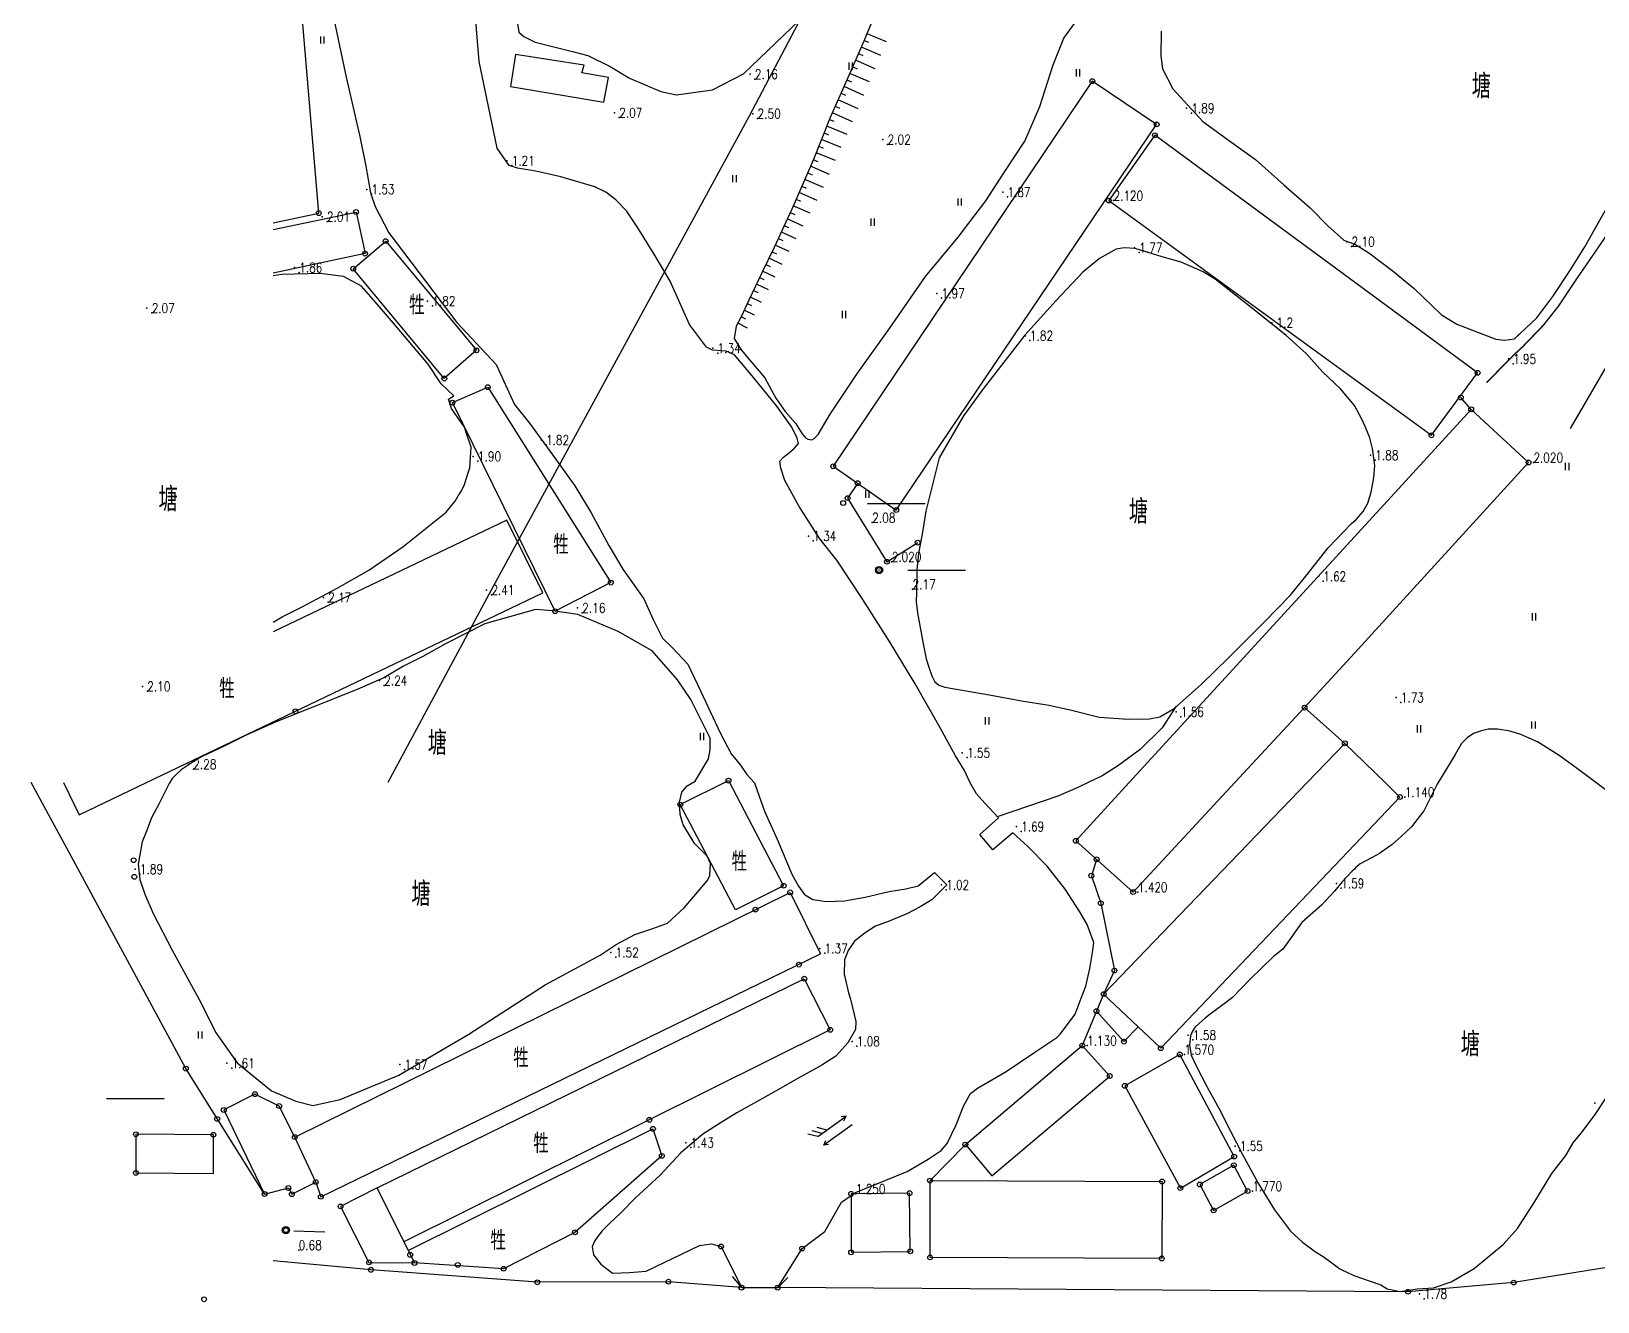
# Model space of a CAD drawing. Extents: x 500064 to 501389, y 2542464 to 2545400.
# Drawn here: x 500612.2 to 500775.3, y 2545145.9 to 2545278.2 of the extents above; entities that cross this region are included whole.
import ezdxf
from ezdxf.enums import TextEntityAlignment as Align

# ---------------------------------------------------------------- set-up
doc = ezdxf.new("R2010")
doc.units = 0
doc.header["$LTSCALE"] = 0.5
doc.layers.get('0').update_dxf_attribs({"linetype": 'CONTINUOUS', "lineweight": 5})
doc.layers.add('地形图', color=8, linetype='CONTINUOUS')
doc.styles.add('HZ', font='romans.shx', dxfattribs={"width": 0.8, "bigfont": 'hztxt.shx'})

# ---------------------------------------------------------------- blocks, each defined once
blk = doc.blocks.new('VE')
for p, q in [((-0.0004, 0.0015), (-0.0004, 0)), ((0, 0), (0, 0)), ((0.0004, 0), (0.0004, 0.0015))]:
    blk.add_line(p, q)
blk = doc.blocks.new('HN')
for p, q in [((0.00001, 0.00107), (0.00726, 0.00107)), ((0.00326, 0.00107), (0.00326, 0.00107)), ((0.00636, 0.00157), (0.00726, 0.00107)), ((0.00726, 0.00107), (0.00636, 0.00057)), ((0.00089, -0.00059), (-0.00001, -0.00109)), ((0.00724, -0.00109), (-0.00001, -0.00109)), ((-0.00001, -0.00109), (0.00089, -0.00159)), ((0.00489, -0.00107), (0.00628, -0.00269)), ((0.00611, -0.00109), (0.00751, -0.00271)), ((0.00722, -0.00111), (0.00862, -0.00273))]:
    blk.add_line(p, q)
blk = doc.blocks.new('A501')
for radius in [0.00075, 0.000014]:
    blk.add_circle((0, 0), radius)
blk = doc.blocks.new('TA')
at = {"style": 'HZ', "width": 0.8}
blk.add_text('塘', height=0.005, dxfattribs=at).set_placement((-0.00014, -0.00226), align=Align.CENTER)
blk = doc.blocks.new('SE')
at = {"style": 'HZ', "width": 0.8}
blk.add_text('牲', height=0.004, dxfattribs=at).set_placement((-0.00166, -0.00138))

msp = doc.modelspace()

# ---------------------------------------------------------------- linework, layer by layer
at = {"layer": '地形图', "linetype": 'Continuous'}
for p, q in [((500701.29, 2545277.13), (500699.25, 2545277.98)), ((500698.36, 2545275.91), (500698.82, 2545275.71)), ((500700.69, 2545275.71), (500698.66, 2545276.59)), ((500698.96, 2545277.28), (500699.42, 2545277.09)), ((500697.76, 2545274.53), (500698.22, 2545274.33)), ((500700.1, 2545274.33), (500698.06, 2545275.22)), ((500697.16, 2545273.16), (500697.62, 2545272.96)), ((500699.51, 2545272.95), (500697.46, 2545273.85)), ((500698.34, 2545270.17), (500696.25, 2545271.1)), ((500696.55, 2545271.79), (500697.01, 2545271.58)), ((500698.92, 2545271.55), (500696.86, 2545272.47)), ((500697.74, 2545268.8), (500695.64, 2545269.73)), ((500695.94, 2545270.42), (500696.4, 2545270.21)), ((500697.17, 2545267.5), (500695.06, 2545268.35)), ((500695.34, 2545269.04), (500695.81, 2545268.86)), ((500694.23, 2545266.26), (500694.69, 2545266.07)), ((500696.56, 2545266.13), (500694.51, 2545266.95)), ((500694.79, 2545267.65), (500695.25, 2545267.46)), ((500693.67, 2545264.86), (500694.13, 2545264.66)), ((500695.96, 2545264.76), (500693.95, 2545265.56)), ((500694.73, 2545261.95), (500692.77, 2545262.8)), ((500693.07, 2545263.49), (500693.53, 2545263.29)), ((500695.33, 2545263.32), (500693.37, 2545264.18)), ((500694.06, 2545260.6), (500692.17, 2545261.43)), ((500692.47, 2545262.11), (500692.93, 2545261.91)), ((500693.34, 2545259.28), (500691.57, 2545260.05)), ((500691.87, 2545260.74), (500692.33, 2545260.54)), ((500690.64, 2545258), (500691.09, 2545257.8)), ((500692.6, 2545257.93), (500690.95, 2545258.69)), ((500691.26, 2545259.37), (500691.72, 2545259.16)), ((500690.02, 2545256.64), (500690.47, 2545256.43)), ((500691.88, 2545256.61), (500690.33, 2545257.32)), ((500689.38, 2545255.28), (500689.83, 2545255.06)), ((500691.16, 2545255.29), (500689.7, 2545255.96)), ((500689.7, 2545252.61), (500688.38, 2545253.26)), ((500688.71, 2545253.94), (500689.16, 2545253.72)), ((500690.42, 2545253.93), (500689.05, 2545254.61)), ((500688.99, 2545251.32), (500687.74, 2545251.91)), ((500688.06, 2545252.59), (500688.51, 2545252.37)), ((500686.78, 2545249.87), (500687.23, 2545249.66)), ((500688.27, 2545250), (500687.1, 2545250.55)), ((500687.42, 2545251.23), (500687.87, 2545251.02)), ((500686.14, 2545248.52), (500686.59, 2545248.3)), ((500687.55, 2545248.68), (500686.46, 2545249.2)), ((500686.81, 2545247.33), (500685.8, 2545247.85)), ((500699.3, 2545229.07), (500705.3, 2545229.07)), ((500703.5, 2545222.13), (500709.5, 2545222.13)), ((500620.07, 2545167.09), (500626.07, 2545167.09)), ((500639.57, 2545153.32), (500642.78, 2545153.22))]:
    msp.add_line(p, q, dxfattribs=at)
for points in [[(500637.42, 2545258.29), (500642.16, 2545259.29), (500635.25, 2545341.04), (500630.34, 2545400)], [(500750, 2545389.9), (500743.93, 2545378.58), (500719.06, 2545330.26), (500686.97, 2545269.4), (500659.92, 2545219.64), (500649.37, 2545200)], [(500772.49, 2545236.86), (500790.49, 2545267.77), (500808.15, 2545297.28), (500832.08, 2545338.48)], [(500715.13, 2545324.55), (500714.27, 2545322.48), (500713.34, 2545319.73), (500711.9, 2545315.71), (500710.39, 2545310.6), (500709.43, 2545307.02), (500708.56, 2545304.35), (500707.2, 2545299.78), (500706.18, 2545296.48), (500704.85, 2545292.4), (500703.8, 2545289.32), (500702.5, 2545285.89), (500700.74, 2545281.59), (500698.93, 2545277.21), (500697.12, 2545273.07), (500695.43, 2545269.27), (500693.68, 2545264.88), (500691.43, 2545259.72), (500689.59, 2545255.7), (500688.29, 2545253.09), (500686.95, 2545250.23), (500686.13, 2545248.5), (500685.63, 2545247.52)], [(500766.66, 2545246.19), (500769.01, 2545248.4), (500770.68, 2545250.6), (500772.45, 2545253.27), (500774.01, 2545255.8), (500778.8, 2545264.28), (500782.96, 2545271.69), (500784.35, 2545274.82), (500786.13, 2545279.82), (500786.47, 2545281.88), (500786.52, 2545283.28), (500786.47, 2545284.12), (500785.46, 2545286.47), (500784, 2545288.75), (500781.89, 2545291.21), (500779.68, 2545293.26), (500772.52, 2545298.45), (500766.06, 2545302.79), (500763, 2545304.59), (500756.05, 2545308), (500753.67, 2545308.99), (500752.37, 2545309.55), (500750.27, 2545310.2), (500749.87, 2545310.2)], [(500662.59, 2545280.84), (500663.01, 2545278.15), (500663.5, 2545277.7), (500664.7, 2545277.1), (500668.58, 2545276.11), (500670.18, 2545275.72), (500672.51, 2545274.56), (500674.53, 2545273.34), (500677.77, 2545271.97), (500679.41, 2545271.63), (500683.17, 2545272.13), (500686.4, 2545273.79), (500692.23, 2545279.39)], [(500643.64, 2545280), (500644.29, 2545276.88), (500645.02, 2545273.46), (500646.45, 2545267.29), (500647.07, 2545264.2), (500647.55, 2545261.4), (500648.03, 2545259.97), (500649.47, 2545257.26), (500656.53, 2545247.89), (500660.65, 2545243.54), (500662.53, 2545239.37), (500664.1, 2545237.43), (500666.54, 2545234.08), (500668.84, 2545230.88), (500670.51, 2545228.08), (500672.37, 2545224.7), (500673.82, 2545222.22), (500676.02, 2545219.12), (500676.97, 2545216.97), (500677.97, 2545215.03), (500678.97, 2545214.05), (500680.59, 2545212.34), (500681.95, 2545209.48), (500682.93, 2545207.4), (500683.98, 2545205.12), (500683.98, 2545205.12), (500685.1, 2545202.98), (500686.09, 2545201.8), (500686.72, 2545200.82), (500687.52, 2545199.97)], [(500710, 2545199.96), (500709.39, 2545201.26), (500708.47, 2545202.77), (500706.7, 2545206.02), (500704.27, 2545210.28), (500701.58, 2545214.67), (500698.82, 2545219.05), (500696.11, 2545223.17), (500694.35, 2545225.37), (500692.2, 2545228.74), (500690.69, 2545231.44), (500690.27, 2545232.72), (500690.18, 2545233.46), (500690.56, 2545233.89), (500690.99, 2545234.23), (500691.67, 2545234.77), (500692.13, 2545235.31), (500691.96, 2545235.85), (500691.42, 2545237.02), (500689.86, 2545239.18), (500687.48, 2545242.14), (500685.45, 2545244.53), (500684.6, 2545244.93), (500683.16, 2545245.02), (500682.54, 2545245.33), (500680.76, 2545247.71), (500678.75, 2545252.2), (500677.09, 2545255.02), (500675.38, 2545257.75), (500674.22, 2545259.55), (500673.08, 2545260.69), (500672.05, 2545261.47), (500670.9, 2545262.03), (500667.35, 2545263.06), (500664.77, 2545263.67), (500662.86, 2545263.97), (500661.99, 2545264.24), (500660.74, 2545266.07), (500658.85, 2545275.08), (500658.46, 2545280.15)], [(500685.63, 2545247.52), (500685.41, 2545246.24), (500686.14, 2545245.06), (500687.21, 2545243.79), (500688.6, 2545242.16), (500689.75, 2545240.03), (500690.74, 2545238.64), (500691.8, 2545237.41), (500692.51, 2545236.31), (500692.86, 2545235.9), (500693.1, 2545235.76), (500693.52, 2545235.67), (500693.75, 2545235.81), (500694.16, 2545236.24), (500695.42, 2545238.37), (500698.2, 2545242.53), (500701.6, 2545247.27), (500705.33, 2545252.68), (500708.74, 2545256.79), (500711.62, 2545260.59), (500713.53, 2545263.54), (500715.69, 2545266.79), (500717.26, 2545270.41), (500718.63, 2545274.74), (500719.73, 2545277.53), (500721.15, 2545279.43)], [(500729.88, 2545278.24), (500729.85, 2545275.69), (500730.02, 2545274.32), (500731.1, 2545272.24), (500734.23, 2545268.83), (500736.74, 2545266.99), (500739.69, 2545264.89), (500742.64, 2545262.24), (500745.39, 2545259.86), (500747.26, 2545257.92), (500748.9, 2545256.47), (500750.13, 2545256.02)], [(500729.41, 2545268.53), (500722.71, 2545273.04), (500695.73, 2545232.93), (500702.3, 2545228.38), (500729.41, 2545268.53)], [(500750, 2545252.11), (500729.23, 2545267.4), (500724.42, 2545260.6)], [(500724.42, 2545260.6), (500750, 2545241.99)], [(500637.42, 2545257.58), (500646.05, 2545259.41), (500646.98, 2545255.08), (500637.42, 2545253.05)], [(500750.02, 2545239.27), (500748.57, 2545240.99), (500746.68, 2545242.78), (500744.98, 2545244.67), (500742.88, 2545246.56), (500739.74, 2545249.09), (500735.5, 2545252.42), (500734.24, 2545253.17), (500731.96, 2545254.18), (500729.98, 2545254.75), (500727.17, 2545255.61), (500726.04, 2545255.67), (500725.2, 2545255.53), (500723.47, 2545254.57), (500721.74, 2545253.15), (500718.95, 2545250.2), (500715.67, 2545246.58), (500711.35, 2545241.01), (500709.3, 2545238.19), (500706.75, 2545233.82), (500706.1, 2545231.16), (500705.37, 2545228.26), (500705, 2545225.85), (500704.62, 2545223.88), (500704.44, 2545222.1), (500704.4, 2545219.83), (500704.38, 2545218.81), (500704.49, 2545217.67), (500704.49, 2545217.67)], [(500750, 2545256.07), (500750.13, 2545256.02)], [(500750.13, 2545256.02), (500751.5, 2545255.17), (500754.21, 2545253.12), (500755.09, 2545252.39), (500756.21, 2545251.45), (500759.07, 2545248.7), (500760.65, 2545247.74), (500764.74, 2545246.18), (500765.63, 2545246.06), (500766.66, 2545246.19), (500767.2, 2545246.73)], [(500637.42, 2545216.7), (500638.36, 2545217.27), (500640.43, 2545218.31), (500644.08, 2545220.24), (500647.38, 2545222.11), (500650.9, 2545224.54), (500655.43, 2545228.16), (500656.02, 2545228.88), (500656.36, 2545229.31), (500656.69, 2545229.84), (500657.02, 2545230.36), (500657.32, 2545231.03), (500657.69, 2545232.13), (500657.89, 2545232.76), (500658.04, 2545234.94), (500657.56, 2545236.34), (500657.32, 2545237.01), (500656.35, 2545238.4), (500655.99, 2545238.94), (500655.68, 2545239.91), (500656.21, 2545240.26), (500654.89, 2545241.51), (500653.54, 2545243.58), (500649.94, 2545247.83), (500647.82, 2545250.31), (500646.61, 2545251.7), (500644.74, 2545252.71), (500642.3, 2545253.02), (500638.31, 2545252.89), (500637.42, 2545252.76)], [(500750, 2545241.99), (500758.02, 2545236.16), (500762.83, 2545242.66), (500750, 2545252.11)], [(500656.08, 2545239.56), (500659.76, 2545241.17), (500672.57, 2545220.82), (500666.77, 2545217.84), (500656.08, 2545239.56)], [(500762.16, 2545238.86), (500761.09, 2545240.09)], [(500750.02, 2545239.27), (500750, 2545239.29)], [(500750, 2545213.48), (500768.14, 2545233.33), (500762.16, 2545238.86), (500750, 2545225.59)], [(500750.17, 2545227.39), (500750.9, 2545228.21), (500751.39, 2545229.08), (500751.74, 2545230.24), (500752.01, 2545231.78), (500752.12, 2545233.01), (500751.9, 2545234.8), (500751.61, 2545235.88), (500751.13, 2545237.08), (500750.79, 2545237.84), (500750.02, 2545239.27)], [(500698.28, 2545231.17), (500697.23, 2545229.62), (500701.33, 2545222.99), (500704.53, 2545224.98)], [(500665.5, 2545219.75), (500661.76, 2545227.33), (500637.42, 2545215.68)], [(500704.49, 2545217.67), (500705.09, 2545214.46), (500705.42, 2545212.89), (500705.7, 2545212.01), (500705.99, 2545211.12), (500706.22, 2545210.7), (500706.32, 2545210.5), (500706.74, 2545210.13), (500707.35, 2545209.94), (500712.19, 2545209.11), (500715.54, 2545208.47), (500718.21, 2545208.05), (500720.53, 2545207.52), (500723.41, 2545206.81), (500726.49, 2545206.59), (500728.68, 2545206.62), (500729.75, 2545206.85), (500731.25, 2545207.71), (500734.04, 2545210.2), (500736.88, 2545212.99), (500740.65, 2545216.73), (500743.31, 2545219.49), (500744.96, 2545221.49), (500747.26, 2545224.45), (500749.66, 2545226.95), (500750.17, 2545227.39)], [(500750, 2545227.25), (500750.17, 2545227.39)], [(500750, 2545225.59), (500726.55, 2545200)], [(500624.24, 2545200), (500665.5, 2545219.75)], [(500681.35, 2545200.15), (500682.74, 2545202.47), (500682.9, 2545203.4), (500682.91, 2545204.62), (500681.96, 2545206.57), (500680.9, 2545208.63), (500679.52, 2545210.71), (500676.88, 2545213.7), (500673.33, 2545215.72), (500669.15, 2545217.5), (500666.52, 2545217.88), (500664.73, 2545218.02), (500659.47, 2545216.52), (500655.28, 2545214.4), (500652.98, 2545213.14), (500650.99, 2545212.13), (500648.94, 2545210.89), (500646.16, 2545209.68), (500637.81, 2545206.37), (500634.61, 2545204.93), (500632.38, 2545203.81), (500629.95, 2545202.66), (500629.2, 2545202.22), (500627.84, 2545201.33), (500627.2, 2545200.74), (500626.91, 2545200.42), (500626.6, 2545199.9)], [(500737.56, 2545200), (500744.81, 2545207.8), (500750, 2545213.48)], [(500731.43, 2545207.96), (500729.98, 2545205.68), (500727.69, 2545203.45), (500725.33, 2545201.69), (500723.74, 2545200.69), (500721.47, 2545199.61)], [(500749, 2545204.08), (500744.81, 2545207.8)], [(500774.99, 2545200.1), (500773.1, 2545201.53), (500771.33, 2545202.82), (500769.08, 2545204.24), (500767.32, 2545204.99), (500766.21, 2545205.35), (500764.94, 2545205.55), (500763.94, 2545205.56), (500763.22, 2545205.4), (500762.42, 2545205.09), (500761.76, 2545204.65), (500761.14, 2545204.08), (500760.5, 2545202.93), (500759.86, 2545201.88), (500759.41, 2545201.14), (500758.61, 2545199.82)], [(500750, 2545203.11), (500749, 2545204.08), (500745.08, 2545200)], [(500753.19, 2545200), (500750, 2545203.11)], [(500636.52, 2545157.15), (500628.32, 2545170.21), (500615.93, 2545193.16), (500614.03, 2545196.68), (500612.23, 2545200)], [(500615.59, 2545200), (500617.2, 2545196.63), (500624.24, 2545200)], [(500626.6, 2545199.9), (500626.08, 2545198.94), (500625.49, 2545197.75), (500624.76, 2545196.31), (500624.15, 2545194.77), (500623.77, 2545193.81), (500623.36, 2545191.51), (500623.52, 2545189.89), (500624.04, 2545188.36), (500624.93, 2545186.35), (500626.91, 2545182.54), (500629.69, 2545177.42), (500631.47, 2545173.9), (500633.68, 2545170.8), (500637.24, 2545167.9), (500639.76, 2545166.81), (500641.56, 2545166.37), (500644.39, 2545167.01), (500650.5, 2545169.53), (500657.78, 2545173.79), (500665.72, 2545178.95), (500671.45, 2545182.04), (500673.12, 2545183.13), (500675.07, 2545184.18), (500676.93, 2545184.79), (500678.48, 2545185.36), (500680.21, 2545186.95), (500682.61, 2545189.75), (500682.87, 2545190.29), (500682.96, 2545191.57), (500682.59, 2545192.34), (500681.31, 2545193.62), (500680.11, 2545195.6), (500679.78, 2545196.66), (500679.74, 2545197.96), (500679.97, 2545198.98), (500680.51, 2545199.64), (500681.35, 2545200.15)], [(500626.66, 2545200), (500626.6, 2545199.9)], [(500684.43, 2545200), (500684.83, 2545200.2), (500684.93, 2545200)], [(500684.43, 2545200), (500684.83, 2545200.2), (500684.93, 2545200)], [(500687.49, 2545200), (500687.52, 2545199.97)], [(500687.52, 2545199.97), (500688.03, 2545198.59), (500688.59, 2545197.02), (500689.9, 2545194.1), (500691.42, 2545190.47), (500692.1, 2545189.2), (500692.73, 2545188.34), (500693.61, 2545187.82), (500695.02, 2545187.62), (500696.9, 2545187.67), (500699.07, 2545188.05), (500701.54, 2545188.67), (500703.29, 2545188.93), (500704.58, 2545189.26)], [(500710, 2545199.96), (500709.98, 2545200)], [(500712.93, 2545196.34), (500711.53, 2545197.86), (500711.53, 2545197.86), (500710.66, 2545198.82), (500710, 2545199.96)], [(500712.84, 2545196.45), (500719.14, 2545198.62), (500721.47, 2545199.61)], [(500720.99, 2545193.93), (500726.96, 2545188.59), (500737.56, 2545200)], [(500726.55, 2545200), (500720.99, 2545193.93)], [(500722.29, 2545200), (500721.47, 2545199.61)], [(500745.08, 2545200), (500723.89, 2545177.97), (500729.84, 2545172.33), (500750, 2545193.51)], [(500750, 2545193.51), (500754.74, 2545198.49), (500753.19, 2545200)], [(500864.73, 2545200), (500864, 2545175.79), (500863.71, 2545172.68), (500859.9, 2545165.49), (500853.96, 2545160.15), (500847.59, 2545157.97), (500817.37, 2545156.13), (500766.59, 2545147.93), (500755.58, 2545146.97), (500750, 2545147.01)], [(500750, 2545193.51), (500754.74, 2545198.49), (500753.19, 2545200)], [(500758.61, 2545199.82), (500758.61, 2545199.82), (500758.61, 2545199.82), (500757.23, 2545197.07), (500755.93, 2545195.4), (500754.86, 2545194.38), (500753.93, 2545193.56), (500752.6, 2545192.61), (500751.86, 2545192.2), (500750.59, 2545191.53), (500750.13, 2545191.11), (500750, 2545190.98)], [(500758.72, 2545200), (500758.61, 2545199.82)], [(500776.24, 2545199.18), (500774.99, 2545200.1)], [(500775.13, 2545200), (500774.99, 2545200.1)], [(500714.42, 2545194.77), (500712.35, 2545192.99), (500710.99, 2545194.6), (500712.93, 2545196.34)], [(500719.38, 2545173.82), (500720.93, 2545175.87), (500721.56, 2545177.53), (500722.04, 2545178.8), (500722.44, 2545180.63), (500722.74, 2545182.31), (500722.87, 2545183.34), (500722.18, 2545185.2), (500721.41, 2545186.53), (500719.87, 2545188.9), (500718, 2545191.29), (500715.95, 2545193.37), (500714.42, 2545194.77)], [(500723.16, 2545192), (500722.61, 2545190.3), (500723.6, 2545187.43), (500725.01, 2545180.42), (500723.89, 2545177.97), (500723.15, 2545176.19), (500721.67, 2545172.61)], [(500704.58, 2545189.26), (500706.29, 2545190.63), (500707.55, 2545189.35), (500705.99, 2545187.77)], [(500749.78, 2545190.76), (500748.74, 2545189.65), (500747.92, 2545188.7), (500746.58, 2545187.22), (500746.58, 2545187.22), (500744.54, 2545185.42), (500742.56, 2545182.66), (500741.59, 2545181.88), (500739.11, 2545179.5), (500737.3, 2545177.63), (500736.45, 2545176.96), (500734.84, 2545175.76), (500734.46, 2545175.48), (500733.86, 2545174.93), (500733.4, 2545174.48), (500733.13, 2545174.12), (500732.93, 2545173.62), (500732.82, 2545172.7), (500733.02, 2545171.62), (500733.54, 2545170.5), (500734.65, 2545168.36), (500735.91, 2545166.02), (500737.09, 2545163.71), (500738.35, 2545161.26), (500740.02, 2545158.22), (500741.68, 2545155.51), (500743.33, 2545153.27), (500744.6, 2545152.13), (500745.94, 2545151.14), (500746.74, 2545150.64), (500747.79, 2545149.88), (500748.48, 2545149.36), (500749.42, 2545148.92), (500750.04, 2545148.64)], [(500750, 2545190.98), (500749.78, 2545190.76)], [(500750, 2545190.98), (500749.78, 2545190.76)], [(500750, 2545190.98), (500749.78, 2545190.76)], [(500750, 2545190.98), (500749.78, 2545190.76)], [(500639.66, 2545163.08), (500691.25, 2545188.56)], [(500691.25, 2545188.56), (500694.41, 2545182.15)], [(500705.99, 2545187.77), (500704.79, 2545187.07), (500703.38, 2545186.33), (500703.38, 2545186.33), (500701.57, 2545185.57), (500700.14, 2545185.04), (500699.05, 2545184.36), (500697.94, 2545183.47), (500697.28, 2545182.5), (500696.91, 2545181.54), (500696.87, 2545180.04), (500697.33, 2545178.1), (500697.53, 2545177.43), (500698.09, 2545175.1), (500698.04, 2545174.28), (500697.26, 2545172.9), (500695.99, 2545171.51), (500694.53, 2545170.58), (500691.99, 2545169.15), (500689.23, 2545167.57), (500685.7, 2545165.59), (500684.05, 2545164.59), (500682.14, 2545163.37), (500679.85, 2545161.45), (500677.71, 2545159.11), (500675.14, 2545156.77), (500673.6, 2545155.2), (500672.41, 2545154.05), (500671.66, 2545153.3), (500671.19, 2545152.7), (500670.89, 2545152.24), (500670.62, 2545151.65), (500670.77, 2545150.83), (500671.53, 2545149.83), (500672.74, 2545148.91), (500674.53, 2545148.97), (500676.24, 2545149.11), (500681.82, 2545151.78), (500683.05, 2545151.97), (500684.05, 2545151.69)], [(500642.38, 2545156.87), (500694.41, 2545182.15)], [(500648.23, 2545157.79), (500692.72, 2545179.57), (500695.42, 2545174.25), (500651.03, 2545152.17)], [(500723.15, 2545176.19), (500726, 2545173.02), (500727.47, 2545174.57)], [(500692.49, 2545151.47), (500694.84, 2545153.24), (500696.59, 2545156.31), (500698.04, 2545157.32), (500703.42, 2545159.5), (500705.61, 2545160.78), (500706.98, 2545161.69), (500707.61, 2545162.41), (500708.55, 2545164.35), (500709.33, 2545166.37), (500710.03, 2545167.63), (500710.75, 2545168.18), (500713.73, 2545169.91), (500716.74, 2545171.91), (500719.01, 2545173.46), (500719.38, 2545173.82)], [(500709.49, 2545162.3), (500721.67, 2545172.61), (500724.52, 2545169.44)], [(500731.88, 2545157.77), (500737.48, 2545161.05), (500731.82, 2545171.68), (500726.1, 2545168.42), (500731.88, 2545157.77)], [(500712.24, 2545159.05), (500724.52, 2545169.44)], [(500750.04, 2545148.64), (500750.65, 2545148.41), (500752.77, 2545147.7), (500753.42, 2545147.26), (500754.77, 2545146.99), (500756.53, 2545147.28), (500758.25, 2545147.37), (500760.09, 2545147.99), (500762.48, 2545149.4), (500765.49, 2545151.9), (500766.99, 2545153.57), (500768.8, 2545156.38), (500770.56, 2545159.27), (500772.01, 2545161.15), (500772.77, 2545162.47), (500773.63, 2545163.48), (500775, 2545165.33), (500776.22, 2545167.16)], [(500651.48, 2545151.27), (500676.96, 2545163.94), (500677.88, 2545161.12), (500668.84, 2545153.16), (500661.41, 2545149.37), (500652.13, 2545149.97), (500648.23, 2545157.79), (500644.43, 2545155.86), (500647.39, 2545150.03)], [(500709.49, 2545162.3), (500705.81, 2545158.55)], [(500709.49, 2545162.3), (500712.24, 2545159.05)], [(500735.34, 2545155.44), (500738.88, 2545157.46), (500737.45, 2545160.15), (500733.91, 2545158.14), (500735.34, 2545155.44)], [(500729.98, 2545158.45), (500729.94, 2545150.44), (500705.82, 2545150.55), (500705.81, 2545158.55), (500729.98, 2545158.45)], [(500641.85, 2545158.39), (500642.38, 2545156.87)], [(500703.75, 2545151.18), (500703.68, 2545157.24), (500697.59, 2545157.17), (500697.59, 2545151.08), (500703.75, 2545151.18)], [(500684.05, 2545151.69), (500686.18, 2545147.4)], [(500689.95, 2545147.4), (500692.49, 2545151.47)], [(500686.18, 2545147.4), (500678.57, 2545148.02), (500664.92, 2545147.96), (500647.6, 2545149.26), (500637.42, 2545150.21)], [(500647.39, 2545150.03), (500652.13, 2545149.97)], [(500750, 2545148.66), (500750.04, 2545148.64)], [(500750, 2545148.66), (500750.04, 2545148.64)], [(500750, 2545148.66), (500750.04, 2545148.64)], [(500750, 2545148.66), (500750.04, 2545148.64)], [(500750, 2545148.66), (500750.04, 2545148.64)], [(500750, 2545148.66), (500750.04, 2545148.64)], [(500750, 2545148.66), (500750.04, 2545148.64)], [(500685.22, 2545148.55), (500686.18, 2545147.4), (500689.95, 2545147.4), (500691.01, 2545148.46)], [(500750, 2545147.01), (500689.95, 2545147.4)]]:
    msp.add_lwpolyline(points, dxfattribs=at)
at = {"layer": '地形图', "linetype": 'Continuous', "const_width": 0.15}
msp.add_lwpolyline([(500788.53, 2545279.22), (500785.44, 2545273.7), (500782.85, 2545268.73), (500781.14, 2545265.48), (500779.17, 2545261.77), (500776.75, 2545257.71), (500774.57, 2545254.52), (500773.22, 2545252.56), (500771.26, 2545249.62), (500769.66, 2545247.6), (500767.52, 2545245.38), (500766.49, 2545244.42), (500763.75, 2545241.63)], dxfattribs=at)
at = {"layer": '地形图', "linetype": 'Continuous'}
for points in [[(500672.34, 2545273.42), (500669.55, 2545273.91), (500669.8, 2545274.72), (500662.63, 2545275.83), (500662.13, 2545272.47), (500671.84, 2545270.84)], [(500649.13, 2545256.38), (500658.58, 2545245.01), (500655.23, 2545242.07), (500645.75, 2545253.51)], [(500690.57, 2545189.25), (500685.54, 2545186.75), (500679.8, 2545197.7), (500684.83, 2545200.2)], [(500641.85, 2545158.39), (500639.66, 2545163.08), (500638.04, 2545166.31), (500635.52, 2545167.55), (500632.28, 2545165.9), (500636.52, 2545157.15), (500639, 2545157.78), (500639.36, 2545157.13)], [(500623.12, 2545159.35), (500631.19, 2545159.3), (500631.19, 2545163.32), (500623.12, 2545163.37)]]:
    msp.add_lwpolyline(points, close=True, dxfattribs=at)
at = {"layer": '地形图'}
for centre in [(500722.71, 2545273.04), (500729.41, 2545268.53), (500729.23, 2545267.4), (500642.16, 2545259.29), (500646.05, 2545259.41), (500724.42, 2545260.6), (500649.13, 2545256.38), (500646.98, 2545255.08), (500645.75, 2545253.51), (500658.58, 2545245.01), (500655.23, 2545242.07), (500762.83, 2545242.66), (500659.76, 2545241.17), (500761.09, 2545240.09), (500656.08, 2545239.56), (500762.16, 2545238.86), (500758.02, 2545236.16), (500768.14, 2545233.33), (500695.73, 2545232.93), (500698.28, 2545231.17), (500696.77, 2545229.11), (500697.23, 2545229.62), (500702.3, 2545228.38), (500704.53, 2545224.98), (500700.5, 2545222.13), (500701.33, 2545222.99), (500672.57, 2545220.82), (500666.77, 2545217.84), (500639.74, 2545207.42), (500744.81, 2545207.8), (500749, 2545204.08), (500684.83, 2545200.2), (500684.83, 2545200.2), (500684.83, 2545200.2), (500679.8, 2545197.7), (500754.74, 2545198.49), (500754.74, 2545198.49), (500754.74, 2545198.49), (500720.99, 2545193.93), (500622.88, 2545191.91), (500723.16, 2545192), (500622.95, 2545190.18), (500690.57, 2545189.25), (500722.61, 2545190.3), (500691.25, 2545188.56), (500726.96, 2545188.59), (500687.64, 2545186.77), (500723.6, 2545187.43), (500692.16, 2545181.04), (500692.72, 2545179.57), (500725.01, 2545180.42), (500723.89, 2545177.97), (500723.15, 2545176.19), (500695.42, 2545174.25), (500726, 2545173.02), (500721.67, 2545172.61), (500729.84, 2545172.33), (500731.82, 2545171.68), (500628.32, 2545170.21), (500724.52, 2545169.44), (500726.1, 2545168.42), (500635.52, 2545167.55), (500631.58, 2545164.97), (500632.28, 2545165.9), (500638.04, 2545166.31), (500676.58, 2545164.88), (500623.12, 2545163.37), (500631.19, 2545163.32), (500639.66, 2545163.08), (500676.96, 2545163.94), (500709.49, 2545162.3), (500677.88, 2545161.12), (500737.45, 2545160.15), (500737.48, 2545161.05), (500623.12, 2545159.35), (500641.85, 2545158.39), (500705.81, 2545158.55), (500729.98, 2545158.45), (500636.52, 2545157.15), (500639, 2545157.78), (500639.36, 2545157.13), (500642.38, 2545156.87), (500697.59, 2545157.17), (500703.68, 2545157.24), (500731.88, 2545157.77), (500733.91, 2545158.14), (500738.88, 2545157.46), (500644.43, 2545155.86), (500735.34, 2545155.44), (500638.74, 2545153.39), (500668.84, 2545153.16), (500684.05, 2545151.69), (500647.39, 2545150.03), (500651.68, 2545150.82), (500692.49, 2545151.47), (500697.59, 2545151.08), (500703.75, 2545151.18), (500705.82, 2545150.55), (500729.94, 2545150.44), (500647.6, 2545149.26), (500652.13, 2545149.97), (500656.64, 2545149.77), (500661.41, 2545149.37), (500664.92, 2545147.96), (500678.57, 2545148.02), (500686.18, 2545147.4), (500689.95, 2545147.4), (500755.58, 2545146.97), (500766.59, 2545147.93), (500630.22, 2545146.19)]:
    msp.add_circle(centre, 0.25, dxfattribs=at)
at = {"layer": '地形图', "linetype": 'Continuous'}
for p in [(500687.07, 2545273.76, 2.16), (500672.95, 2545269.74, 2.07), (500687.36, 2545269.65, 2.5), (500732.53, 2545270.21, 1.89), (500700.9, 2545266.95, 2.02), (500661.76, 2545264.74, 1.21), (500647.15, 2545261.77, 1.53), (500713.38, 2545261.48, 1.87), (500642.52, 2545258.92, 2.01), (500749.21, 2545256.32, 2.1), (500727.1, 2545255.69, 1.77), (500639.63, 2545253.62, 1.86), (500653.49, 2545250.13, 1.82), (500706.52, 2545250.94, 1.97), (500624.27, 2545249.4, 2.07), (500715.72, 2545246.53, 1.82), (500741.4, 2545247.88, 1.2), (500683.2, 2545245.22, 1.34), (500766.03, 2545244.11, 1.95), (500665.33, 2545235.67, 1.82), (500658.24, 2545233.96, 1.9), (500751.68, 2545234.08, 1.88), (500693.15, 2545225.66, 1.34), (500746.25, 2545221.46, 1.62), (500642.64, 2545219.27, 2.17), (500659.64, 2545220.04, 2.41), (500669.1, 2545218.18, 2.16), (500648.48, 2545210.61, 2.24), (500623.81, 2545210.01, 2.1), (500731.43, 2545207.35, 1.56), (500754.34, 2545208.85, 1.73), (500709.17, 2545203.09, 1.55), (500628.6, 2545201.9, 2.28), (500714.8, 2545195.41, 1.69), (500623.04, 2545190.97, 1.89), (500748.13, 2545189.49, 1.59), (500706.99, 2545189.34, 1.02), (500672.58, 2545182.3, 1.52), (500694.34, 2545182.72, 1.37), (500732.69, 2545173.69, 1.58), (500697.69, 2545173.05, 1.08), (500632.6, 2545170.77, 1.61), (500650.59, 2545170.63, 1.57), (500775.04, 2545166.62, 1.59), (500680.39, 2545162.49, 1.43), (500737.57, 2545162.14, 1.55), (500756.77, 2545146.75, 1.78)]:
    msp.add_point(p, dxfattribs=at)
at = {"layer": '地形图'}
for p in [(500687.57, 2545273.26, 2.16), (500733.03, 2545269.71, 1.89), (500673.45, 2545269.24, 2.07), (500687.86, 2545269.15, 2.5), (500701.4, 2545266.45, 2.02), (500662.26, 2545264.24, 1.21), (500647.65, 2545261.27, 1.53), (500713.88, 2545260.98, 1.87), (500724.92, 2545260.6, 2.12), (500643.02, 2545258.42, 2.01), (500727.6, 2545255.19, 1.77), (500749.71, 2545255.82, 2.1), (500749.71, 2545255.82, 2.1), (500640.13, 2545253.12, 1.86), (500707.02, 2545250.44, 1.97), (500624.77, 2545248.9, 2.07), (500653.99, 2545249.63, 1.82), (500741.9, 2545247.38, 1.2), (500716.22, 2545246.03, 1.82), (500683.7, 2545244.72, 1.34), (500766.53, 2545243.61, 1.95), (500665.83, 2545235.17, 1.82), (500658.74, 2545233.46, 1.9), (500752.18, 2545233.58, 1.88), (500768.64, 2545233.33, 2.02), (500699.8, 2545227.07, 2.08), (500693.65, 2545225.16, 1.34), (500701.83, 2545222.99, 2.02), (500746.75, 2545220.96, 1.62), (500643.14, 2545218.77, 2.17), (500660.14, 2545219.54, 2.41), (500704, 2545220.13, 2.17), (500669.6, 2545217.68, 2.16), (500624.31, 2545209.51, 2.1), (500648.98, 2545210.11, 2.24), (500754.84, 2545208.35, 1.73), (500731.93, 2545206.85, 1.56), (500709.67, 2545202.59, 1.55), (500629.1, 2545201.4, 2.28), (500755.24, 2545198.49, 1.14), (500755.24, 2545198.49, 1.14), (500755.24, 2545198.49, 1.14), (500715.3, 2545194.91, 1.69), (500623.54, 2545190.47, 1.89), (500707.49, 2545188.84, 1.02), (500727.46, 2545188.59, 1.42), (500748.63, 2545188.99, 1.59), (500748.63, 2545188.99, 1.59), (500748.63, 2545188.99, 1.59), (500748.63, 2545188.99, 1.59), (500673.08, 2545181.8, 1.52), (500694.84, 2545182.22, 1.37), (500733.19, 2545173.19, 1.58), (500698.19, 2545172.55, 1.08), (500722.17, 2545172.61, 1.13), (500732.32, 2545171.68, 1.57), (500633.1, 2545170.27, 1.61), (500651.09, 2545170.13, 1.57), (500680.89, 2545161.99, 1.43), (500738.07, 2545161.64, 1.55), (500698.09, 2545157.17, 1.25), (500739.38, 2545157.46, 1.77), (500640.07, 2545151.32, 0.68), (500757.27, 2545146.25, 1.78)]:
    msp.add_point(p, dxfattribs=at)

# ---------------------------------------------------------------- block references
at = {"layer": '地形图', "linetype": 'Continuous', "xscale": 500, "yscale": 500, "zscale": 500}
for name, p in [('VE', (500642.53, 2545276.95)), ('VE', (500697.55, 2545274.23)), ('VE', (500721.22, 2545273.53)), ('TA', (500763.29, 2545272.39)), ('VE', (500685.45, 2545262.51)), ('VE', (500708.9, 2545260.08)), ('VE', (500699.84, 2545257.98)), ('SE', (500652.4, 2545249.42)), ('VE', (500696.85, 2545248.36)), ('VE', (500772.16, 2545232.53)), ('TA', (500626.55, 2545229.38)), ('VE', (500699.28, 2545229.65)), ('TA', (500727.58, 2545228.08)), ('SE', (500667.41, 2545224.48)), ('A501', (500700.5, 2545222.13)), ('VE', (500768.7, 2545216.88)), ('SE', (500632.63, 2545209.48)), ('VE', (500711.76, 2545206.05)), ('VE', (500756.73, 2545205.22)), ('VE', (500768.65, 2545205.62)), ('TA', (500654.58, 2545203.99)), ('VE', (500682.06, 2545204.42)), ('SE', (500685.99, 2545191.47)), ('TA', (500652.88, 2545188.28)), ('VE', (500629.81, 2545173.34)), ('TA', (500762.14, 2545172.61)), ('SE', (500663.25, 2545171.03)), ('SE', (500665.33, 2545162.12)), ('A501', (500638.74, 2545153.39)), ('SE', (500660.87, 2545152.02))]:
    msp.add_blockref(name, p, dxfattribs=at)
at = {"layer": '地形图', "linetype": 'Continuous', "xscale": 499.9999999998948, "yscale": 500, "zscale": 500, "rotation": 215.6095086898309}
msp.add_blockref('HN', (500697.38, 2545164.8), dxfattribs=at)

# ---------------------------------------------------------------- texts
at = {"layer": '地形图', "linetype": 'Continuous', "style": 'HZ', "width": 0.8}
for s, p in [('2.16', (500687.57, 2545273.26)), ('2.07', (500673.45, 2545269.24)), ('2.50', (500687.86, 2545269.15)), ('1.89', (500733.03, 2545269.71)), ('2.02', (500701.4, 2545266.45)), ('1.21', (500662.26, 2545264.24)), ('1.53', (500647.65, 2545261.27)), ('1.87', (500713.88, 2545260.98)), ('2.01', (500643.02, 2545258.42)), ('2.10', (500749.71, 2545255.82)), ('2.10', (500749.71, 2545255.82)), ('1.77', (500727.6, 2545255.19)), ('1.86', (500640.13, 2545253.12)), ('1.97', (500707.02, 2545250.44)), ('2.07', (500624.77, 2545248.9)), ('1.82', (500653.99, 2545249.63)), ('1.2', (500741.9, 2545247.38)), ('1.82', (500716.22, 2545246.03)), ('1.34', (500683.7, 2545244.72)), ('1.95', (500766.53, 2545243.61)), ('1.82', (500665.83, 2545235.17)), ('1.90', (500658.74, 2545233.46)), ('1.88', (500752.18, 2545233.58)), ('2.08', (500699.8, 2545227.07)), ('1.34', (500693.65, 2545225.16)), ('2.41', (500660.14, 2545219.54)), ('2.17', (500704, 2545220.13)), ('1.62', (500746.75, 2545220.96)), ('2.17', (500643.14, 2545218.77)), ('2.16', (500669.6, 2545217.68)), ('2.24', (500648.98, 2545210.11)), ('2.10', (500624.31, 2545209.51)), ('1.73', (500754.84, 2545208.35)), ('1.56', (500731.93, 2545206.85)), ('1.55', (500709.67, 2545202.59)), ('2.28', (500629.1, 2545201.4)), ('1.69', (500715.3, 2545194.91)), ('1.89', (500623.54, 2545190.47)), ('1.02', (500707.49, 2545188.84)), ('1.59', (500748.63, 2545188.99)), ('1.59', (500748.63, 2545188.99)), ('1.59', (500748.63, 2545188.99)), ('1.59', (500748.63, 2545188.99)), ('1.37', (500694.84, 2545182.22)), ('1.52', (500673.08, 2545181.8)), ('1.08', (500698.19, 2545172.55)), ('1.58', (500733.19, 2545173.19)), ('1.61', (500633.1, 2545170.27)), ('1.57', (500651.09, 2545170.13)), ('1.43', (500680.89, 2545161.99)), ('1.55', (500738.07, 2545161.64)), ('0.68', (500640.07, 2545151.32)), ('1.78', (500757.27, 2545146.25))]:
    msp.add_text(s, height=1, dxfattribs=at).set_placement(p)
at = {"layer": '地形图', "style": 'HZ', "width": 0.8}
for s, p in [('2.120', (500724.92, 2545260.6)), ('2.020', (500768.64, 2545233.33)), ('2.020', (500701.83, 2545222.99)), ('1.140', (500755.24, 2545198.49)), ('1.140', (500755.24, 2545198.49)), ('1.140', (500755.24, 2545198.49)), ('1.420', (500727.46, 2545188.59)), ('1.130', (500722.17, 2545172.61)), ('1.570', (500732.32, 2545171.68)), ('1.770', (500739.38, 2545157.46)), ('1.250', (500698.09, 2545157.17))]:
    msp.add_text(s, height=1, dxfattribs=at).set_placement(p)

doc.saveas('drawing.dxf')
